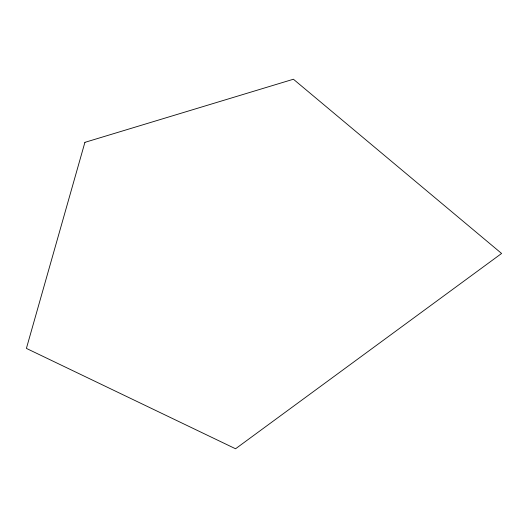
<?xml version="1.0" encoding="UTF-8"?>
<svg xmlns="http://www.w3.org/2000/svg" width="528" height="528" viewBox="0 0 528 528"><rect width="100%" height="100%" fill="white"/><g stroke="black" fill="none" stroke-linecap="round" stroke-linejoin="round"><path stroke-width="0.79" d="M84.909 142.355L26.4 348.401L235.554 448.767L501.6 253.466L293.41 79.233L84.909 142.355"/></g></svg>
